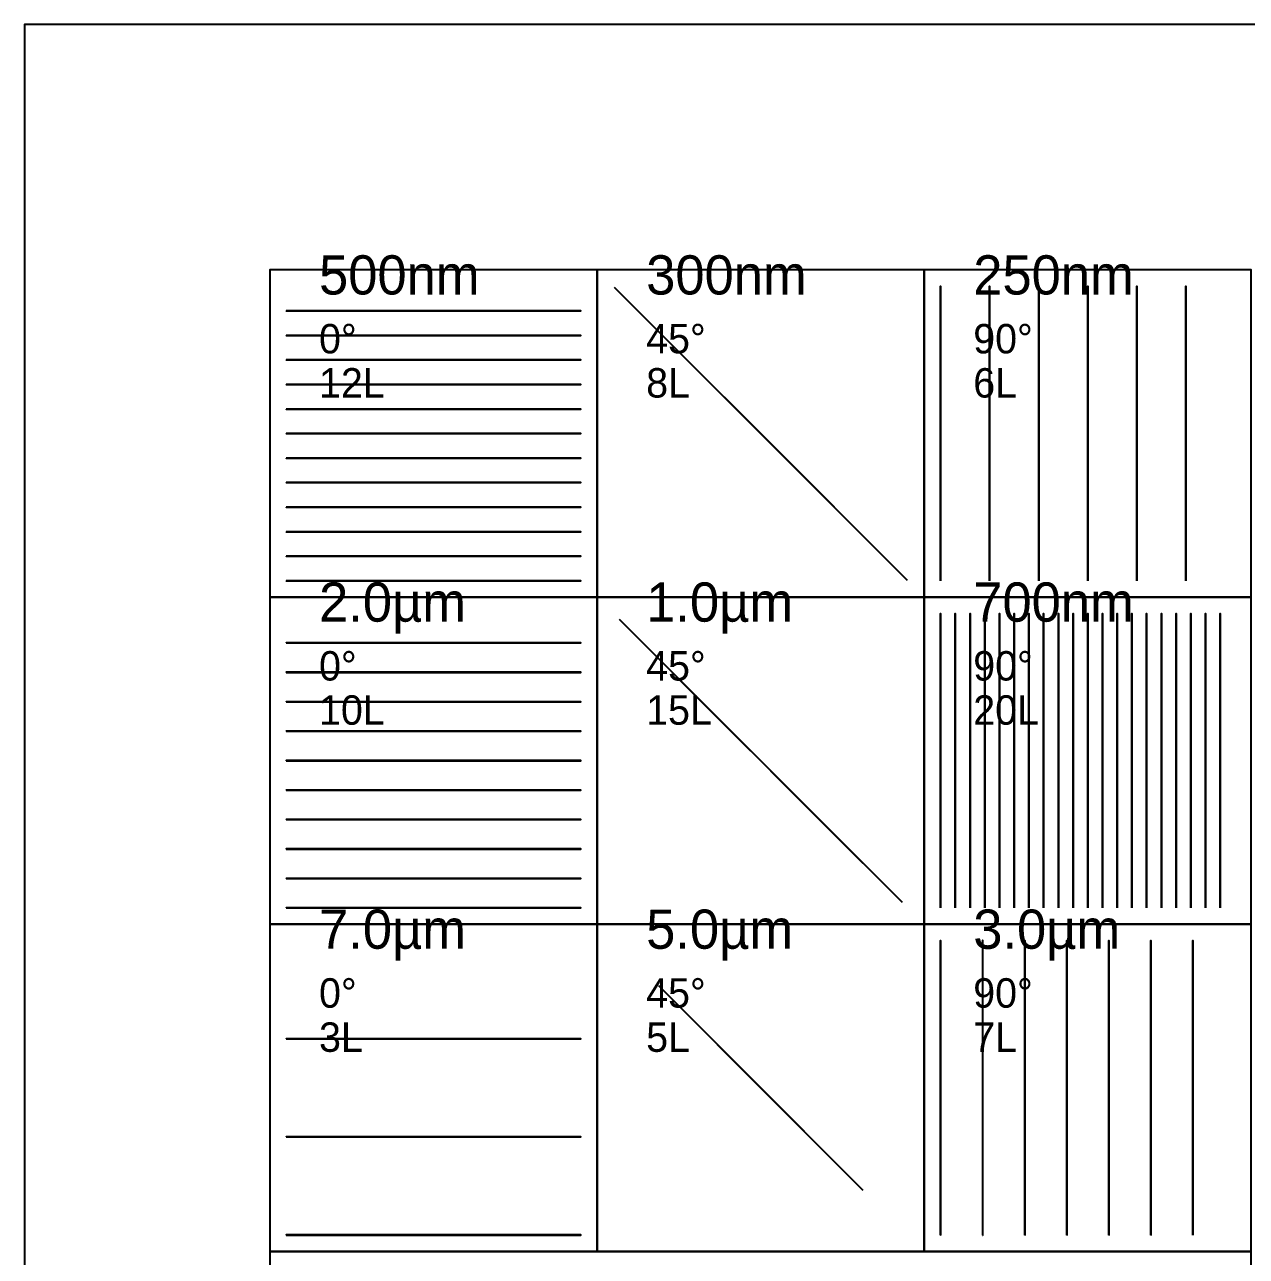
# Model space of a CAD drawing. Header units: metres. Extents: x 0 to 50, y 0 to 50.
# Drawn here: x 0 to 24.9, y 24.9 to 50 of the extents above; entities that cross this region are included whole.
import ezdxf

# ---------------------------------------------------------------- set-up
doc = ezdxf.new("R2010")
doc.units = ezdxf.units.M

msp = doc.modelspace()

# ---------------------------------------------------------------- linework, layer by layer
for p, q in [((12.015, 44.652), (14.985, 41.682)), ((12.765, 43.902), (15.735, 40.932)), ((13.515, 43.152), (16.485, 40.182)), ((14.265, 42.402), (17.235, 39.432)), ((15.015, 41.652), (17.985, 38.682)), ((12.115, 37.885), (15.085, 34.915)), ((12.515, 37.485), (15.485, 34.515)), ((12.915, 37.085), (15.885, 34.115)), ((13.315, 36.685), (16.285, 33.715)), ((13.715, 36.285), (16.685, 33.315)), ((14.115, 35.885), (17.085, 32.915)), ((14.515, 35.485), (17.485, 32.515)), ((14.915, 35.085), (17.885, 32.115)), ((12.915, 30.418), (15.885, 27.448)), ((14.115, 29.218), (17.085, 26.248))]:
    msp.add_line(p, q)
for points in [[(0, 0), (50, 0), (50, 50), (0, 50), (0, 0)], [(5, 38.333), (11.667, 38.333), (11.667, 45), (5, 45), (5, 38.333)], [(5, 25), (25, 25), (25, 45), (5, 45), (5, 25)], [(11.667, 38.333), (18.333, 38.333), (18.333, 45), (11.667, 45), (11.667, 38.333)], [(18.333, 38.333), (25, 38.333), (25, 45), (18.333, 45), (18.333, 38.333)], [(18.667, 38.667), (18.667, 38.667), (18.667, 44.667), (18.667, 44.667), (18.667, 38.667)], [(19.667, 38.667), (19.667, 38.667), (19.667, 44.667), (19.667, 44.667), (19.667, 38.667)], [(20.667, 38.667), (20.667, 38.667), (20.667, 44.667), (20.667, 44.667), (20.667, 38.667)], [(21.667, 38.667), (21.667, 38.667), (21.667, 44.667), (21.667, 44.667), (21.667, 38.667)], [(22.667, 38.667), (22.667, 38.667), (22.667, 44.667), (22.667, 44.667), (22.667, 38.667)], [(23.667, 38.667), (23.667, 38.667), (23.667, 44.667), (23.667, 44.667), (23.667, 38.667)], [(5.333, 44.167), (11.333, 44.167), (11.333, 44.167), (5.333, 44.167), (5.333, 44.167)], [(5.333, 43.667), (11.333, 43.667), (11.333, 43.667), (5.333, 43.667), (5.333, 43.667)], [(5.333, 43.167), (11.333, 43.167), (11.333, 43.167), (5.333, 43.167), (5.333, 43.167)], [(5.333, 42.667), (11.333, 42.667), (11.333, 42.667), (5.333, 42.667), (5.333, 42.667)], [(5.333, 42.167), (11.333, 42.167), (11.333, 42.167), (5.333, 42.167), (5.333, 42.167)], [(5.333, 41.667), (11.333, 41.667), (11.333, 41.667), (5.333, 41.667), (5.333, 41.667)], [(5.333, 41.167), (11.333, 41.167), (11.333, 41.167), (5.333, 41.167), (5.333, 41.167)], [(5.333, 40.667), (11.333, 40.667), (11.333, 40.667), (5.333, 40.667), (5.333, 40.667)], [(5.333, 40.167), (11.333, 40.167), (11.333, 40.167), (5.333, 40.167), (5.333, 40.167)], [(5.333, 39.667), (11.333, 39.667), (11.333, 39.667), (5.333, 39.667), (5.333, 39.667)], [(5.333, 39.167), (11.333, 39.167), (11.333, 39.167), (5.333, 39.167), (5.333, 39.167)], [(5.333, 38.667), (11.333, 38.667), (11.333, 38.667), (5.333, 38.667), (5.333, 38.667)], [(5, 31.667), (11.667, 31.667), (11.667, 38.333), (5, 38.333), (5, 31.667)], [(11.667, 31.667), (18.333, 31.667), (18.333, 38.333), (11.667, 38.333), (11.667, 31.667)], [(18.333, 31.667), (25, 31.667), (25, 38.333), (18.333, 38.333), (18.333, 31.667)], [(18.667, 32), (18.667, 32), (18.667, 38), (18.667, 38), (18.667, 32)], [(18.967, 32), (18.967, 32), (18.967, 38), (18.967, 38), (18.967, 32)], [(19.267, 32), (19.267, 32), (19.267, 38), (19.267, 38), (19.267, 32)], [(19.567, 32), (19.567, 32), (19.567, 38), (19.567, 38), (19.567, 32)], [(19.867, 32), (19.867, 32), (19.867, 38), (19.867, 38), (19.867, 32)], [(20.167, 32), (20.167, 32), (20.167, 38), (20.167, 38), (20.167, 32)], [(20.467, 32), (20.467, 32), (20.467, 38), (20.467, 38), (20.467, 32)], [(20.767, 32), (20.767, 32), (20.767, 38), (20.767, 38), (20.767, 32)], [(21.067, 32), (21.067, 32), (21.067, 38), (21.067, 38), (21.067, 32)], [(21.367, 32), (21.367, 32), (21.367, 38), (21.367, 38), (21.367, 32)], [(21.667, 32), (21.667, 32), (21.667, 38), (21.667, 38), (21.667, 32)], [(21.967, 32), (21.967, 32), (21.967, 38), (21.967, 38), (21.967, 32)], [(22.267, 32), (22.267, 32), (22.267, 38), (22.267, 38), (22.267, 32)], [(22.567, 32), (22.567, 32), (22.567, 38), (22.567, 38), (22.567, 32)], [(22.867, 32), (22.867, 32), (22.867, 38), (22.867, 38), (22.867, 32)], [(23.167, 32), (23.167, 32), (23.167, 38), (23.167, 38), (23.167, 32)], [(23.467, 32), (23.467, 32), (23.467, 38), (23.467, 38), (23.467, 32)], [(23.767, 32), (23.767, 32), (23.767, 38), (23.767, 38), (23.767, 32)], [(24.067, 32), (24.067, 32), (24.067, 38), (24.067, 38), (24.067, 32)], [(24.367, 32), (24.367, 32), (24.367, 38), (24.367, 38), (24.367, 32)], [(5.333, 37.4), (11.333, 37.4), (11.333, 37.401), (5.333, 37.401), (5.333, 37.4)], [(5.333, 36.8), (11.333, 36.8), (11.333, 36.801), (5.333, 36.801), (5.333, 36.8)], [(5.333, 36.2), (11.333, 36.2), (11.333, 36.201), (5.333, 36.201), (5.333, 36.2)], [(5.333, 35.6), (11.333, 35.6), (11.333, 35.601), (5.333, 35.601), (5.333, 35.6)], [(5.333, 35), (11.333, 35), (11.333, 35.001), (5.333, 35.001), (5.333, 35)], [(5.333, 34.4), (11.333, 34.4), (11.333, 34.401), (5.333, 34.401), (5.333, 34.4)], [(5.333, 33.8), (11.333, 33.8), (11.333, 33.801), (5.333, 33.801), (5.333, 33.8)], [(5.333, 33.2), (11.333, 33.2), (11.333, 33.201), (5.333, 33.201), (5.333, 33.2)], [(5.333, 32.6), (11.333, 32.6), (11.333, 32.601), (5.333, 32.601), (5.333, 32.6)], [(5.333, 32), (11.333, 32), (11.333, 32.001), (5.333, 32.001), (5.333, 32)], [(5, 25), (11.667, 25), (11.667, 31.667), (5, 31.667), (5, 25)], [(11.667, 25), (18.333, 25), (18.333, 31.667), (11.667, 31.667), (11.667, 25)], [(18.333, 25), (25, 25), (25, 31.667), (18.333, 31.667), (18.333, 25)], [(18.667, 25.333), (18.668, 25.333), (18.668, 31.333), (18.667, 31.333), (18.667, 25.333)], [(19.524, 25.333), (19.525, 25.333), (19.525, 31.333), (19.524, 31.333), (19.524, 25.333)], [(20.381, 25.333), (20.382, 25.333), (20.382, 31.333), (20.381, 31.333), (20.381, 25.333)], [(21.238, 25.333), (21.239, 25.333), (21.239, 31.333), (21.238, 31.333), (21.238, 25.333)], [(22.095, 25.333), (22.096, 25.333), (22.096, 31.333), (22.095, 31.333), (22.095, 25.333)], [(22.952, 25.333), (22.953, 25.333), (22.953, 31.333), (22.952, 31.333), (22.952, 25.333)], [(23.81, 25.333), (23.81, 25.333), (23.81, 31.333), (23.81, 31.333), (23.81, 25.333)], [(5.333, 29.333), (11.333, 29.333), (11.333, 29.335), (5.333, 29.335), (5.333, 29.333)], [(5.333, 27.333), (11.333, 27.333), (11.333, 27.335), (5.333, 27.335), (5.333, 27.333)], [(5.333, 25.333), (11.333, 25.333), (11.333, 25.335), (5.333, 25.335), (5.333, 25.333)], [(5, 5), (25, 5), (25, 25), (5, 25), (5, 5)]]:
    msp.add_lwpolyline(points, close=True)
for centre in [(5, 25), (5.202, 25), (5.404, 25), (5.606, 25), (5.808, 25), (6.01, 25), (6.212, 25), (6.414, 25), (6.616, 25), (6.818, 25), (7.02, 25), (7.222, 25), (7.424, 25), (7.626, 25), (7.828, 25), (8.03, 25), (8.232, 25), (8.434, 25), (8.636, 25), (8.838, 25), (9.04, 25), (9.242, 25), (9.444, 25), (9.646, 25), (9.848, 25), (10.051, 25), (10.253, 25), (10.455, 25), (10.657, 25), (10.859, 25), (11.061, 25), (11.263, 25), (11.465, 25), (11.667, 25), (11.869, 25), (12.071, 25), (12.273, 25), (12.475, 25), (12.677, 25), (12.879, 25), (13.081, 25), (13.283, 25), (13.485, 25), (13.687, 25), (13.889, 25), (14.091, 25), (14.293, 25), (14.495, 25), (14.697, 25), (14.899, 25), (15.101, 25), (15.303, 25), (15.505, 25), (15.707, 25), (15.909, 25), (16.111, 25), (16.313, 25), (16.515, 25), (16.717, 25), (16.919, 25), (17.121, 25), (17.323, 25), (17.525, 25), (17.727, 25), (17.929, 25), (18.131, 25), (18.333, 25), (18.535, 25), (18.737, 25), (18.939, 25), (19.141, 25), (19.343, 25), (19.545, 25), (19.747, 25), (19.949, 25), (20.152, 25), (20.354, 25), (20.556, 25), (20.758, 25), (20.96, 25), (21.162, 25), (21.364, 25), (21.566, 25), (21.768, 25), (21.97, 25), (22.172, 25), (22.374, 25), (22.576, 25), (22.778, 25), (22.98, 25), (23.182, 25), (23.384, 25), (23.586, 25), (23.788, 25), (23.99, 25), (24.192, 25), (24.394, 25), (24.596, 25), (24.798, 25)]:
    msp.add_circle(centre, 0.00025)

# ---------------------------------------------------------------- texts
for s, height, p in [('500nm', 0.8, (6, 44.5)), ('300nm', 0.8, (12.667, 44.5)), ('250nm', 0.8, (19.333, 44.5)), ('0°', 0.6, (6, 43.3)), ('45°', 0.6, (12.667, 43.3)), ('90°', 0.6, (19.333, 43.3)), ('12L', 0.6, (6, 42.4)), ('8L', 0.6, (12.667, 42.4)), ('6L', 0.6, (19.333, 42.4)), ('2.0µm', 0.8, (6, 37.833)), ('1.0µm', 0.8, (12.667, 37.833)), ('700nm', 0.8, (19.333, 37.833)), ('0°', 0.6, (6, 36.633)), ('45°', 0.6, (12.667, 36.633)), ('90°', 0.6, (19.333, 36.633)), ('10L', 0.6, (6, 35.733)), ('15L', 0.6, (12.667, 35.733)), ('20L', 0.6, (19.333, 35.733)), ('7.0µm', 0.8, (6, 31.167)), ('5.0µm', 0.8, (12.667, 31.167)), ('3.0µm', 0.8, (19.333, 31.167)), ('0°', 0.6, (6, 29.967)), ('45°', 0.6, (12.667, 29.967)), ('90°', 0.6, (19.333, 29.967)), ('3L', 0.6, (6, 29.067)), ('5L', 0.6, (12.667, 29.067)), ('7L', 0.6, (19.333, 29.067))]:
    msp.add_text(s, height=height).set_placement(p)

doc.saveas('drawing.dxf')
